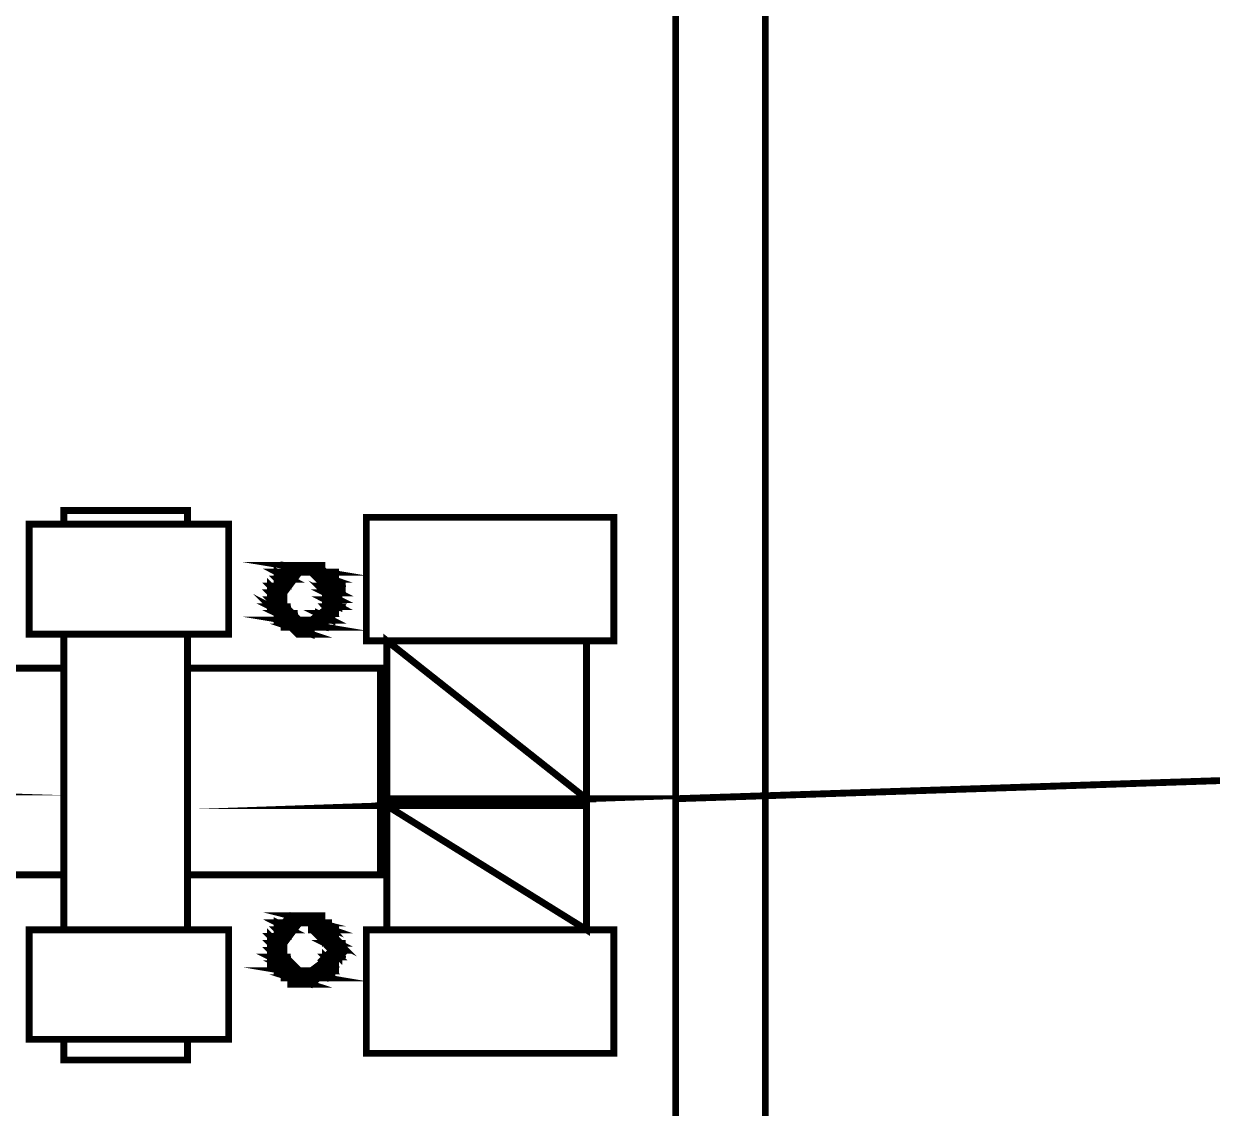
# Model space of a CAD drawing. Header units: metres. Extents: x -593 to 248, y 430 to 1024.
# Drawn here: x -447.36 to -440.03, y 810.69 to 817.38 of the extents above; entities that cross this region are included whole.
import ezdxf

# ---------------------------------------------------------------- set-up
doc = ezdxf.new("R2010")
doc.units = ezdxf.units.M
doc.header["$MEASUREMENT"] = 0
doc.layers.add('C00-00-00-BLACK', color=7, linetype='Continuous')
doc.layers.add('CFF-00-00', color=1, linetype='Continuous')

msp = doc.modelspace()

# ---------------------------------------------------------------- linework, layer by layer
at = {"layer": 'C00-00-00-BLACK', "const_width": 0.0423}
for points in [[(-443.3386, 822.2611), (-443.3386, 813.6561)], [(-442.7856, 822.2611), (-442.7856, 803.2291)], [(-446.3496, 814.2911), (-446.3496, 814.3761), (-447.1116, 814.3761), (-447.1116, 814.2911)], [(-443.3386, 813.6991), (-443.3386, 803.2291)], [(-447.1116, 813.6131), (-447.1116, 811.7901)], [(-446.3496, 811.7901), (-446.3496, 813.6131)], [(-445.1196, 811.7901), (-445.1196, 813.5721)], [(-443.8886, 811.7901), (-443.8886, 813.5721)], [(-447.1116, 813.4031), (-448.3846, 813.4031), (-448.3846, 812.1291), (-447.1116, 812.1291)], [(-446.3496, 812.1291), (-445.1606, 812.1291), (-445.1606, 813.4031), (-446.3496, 813.4031)], [(-446.3496, 811.1141), (-446.3496, 810.9871), (-447.1116, 810.9871), (-447.1116, 811.1141)], [(-447.1116, 811.1141), (-446.3496, 811.1141)]]:
    msp.add_lwpolyline(points, dxfattribs=at)
for points in [[(-445.2466, 813.5721), (-443.7196, 813.5721), (-443.7196, 814.3341), (-445.2466, 814.3341), (-445.2466, 813.5721)], [(-447.3256, 813.6131), (-446.0956, 813.6131), (-446.0956, 814.2911), (-447.3256, 814.2911), (-447.3256, 813.6131)], [(-445.5426, 814.0371), (-445.7546, 814.0371), (-445.4996, 813.9951), (-445.5426, 814.0371)], [(-445.4156, 813.8261), (-445.4156, 813.8791), (-445.5746, 814.0371), (-445.6266, 814.0371), (-445.6696, 814.0371), (-445.7966, 813.8791), (-445.7966, 813.8261), (-445.7966, 813.7841), (-445.6696, 813.6561), (-445.6266, 813.6561), (-445.5746, 813.6561), (-445.4156, 813.7841), (-445.4156, 813.8261)], [(-445.7546, 814.0371), (-445.4996, 813.9951), (-445.7546, 813.9951), (-445.7546, 814.0371)], [(-445.7126, 814.0371), (-445.5426, 814.0371), (-445.7546, 814.0371), (-445.7126, 814.0371)], [(-445.6696, 814.0371), (-445.5856, 814.0371), (-445.7126, 814.0371), (-445.6696, 814.0371)], [(-445.5426, 814.0371), (-445.4996, 814.0371), (-445.7126, 814.0371), (-445.5426, 814.0371)], [(-445.5426, 814.0371), (-445.7126, 814.0371), (-445.5856, 814.0371), (-445.5426, 814.0371)], [(-445.5426, 814.0371), (-445.7126, 814.0371), (-445.5426, 814.0371)], [(-445.6266, 814.0371), (-445.6696, 814.0371), (-445.6266, 814.0371), (-445.6266, 814.0371)], [(-445.5856, 814.0371), (-445.5426, 814.0371), (-445.6696, 814.0371), (-445.5856, 814.0371)], [(-445.5856, 814.0371), (-445.6696, 814.0371), (-445.6266, 814.0371), (-445.5856, 814.0371)], [(-445.5856, 814.0371), (-445.6696, 814.0371), (-445.5856, 814.0371)], [(-445.5856, 813.9951), (-445.4586, 813.9521), (-445.5426, 813.9521), (-445.5856, 813.9951)], [(-445.6696, 813.9951), (-445.7966, 813.9951), (-445.7126, 813.9521), (-445.6696, 813.9951)], [(-445.8386, 813.9101), (-445.7966, 813.8681), (-445.8386, 813.8681), (-445.8386, 813.9101)], [(-445.7546, 813.9521), (-445.7966, 813.9521), (-445.7546, 813.9101), (-445.7546, 813.9521)], [(-445.7966, 813.9951), (-445.7126, 813.9521), (-445.7966, 813.9521), (-445.7966, 813.9951)], [(-445.7546, 813.9951), (-445.6696, 813.9951), (-445.7966, 813.9951), (-445.7546, 813.9951)], [(-445.7966, 813.9521), (-445.7546, 813.9101), (-445.7966, 813.9101), (-445.7966, 813.9521)], [(-445.7966, 813.9521), (-445.7126, 813.9521), (-445.6696, 813.9521), (-445.7966, 813.9521)], [(-445.7126, 813.9521), (-445.6696, 813.9521), (-445.7966, 813.9521), (-445.7126, 813.9521)], [(-445.7966, 813.9521), (-445.7126, 813.9521), (-445.6696, 813.9521), (-445.7966, 813.9521)], [(-445.7126, 813.9521), (-445.6696, 813.9521), (-445.7966, 813.9521), (-445.7126, 813.9521)], [(-445.7546, 813.9521), (-445.7126, 813.9521), (-445.7966, 813.9521), (-445.7546, 813.9521)], [(-445.7546, 813.9521), (-445.7966, 813.9521), (-445.7126, 813.9521), (-445.7546, 813.9521)], [(-445.7546, 813.9951), (-445.4996, 813.9951), (-445.4586, 813.9951), (-445.7546, 813.9951)], [(-445.4996, 813.9951), (-445.4586, 813.9951), (-445.7546, 813.9951), (-445.4996, 813.9951)], [(-445.7546, 813.9951), (-445.4996, 813.9951), (-445.4586, 813.9951), (-445.7546, 813.9951)], [(-445.4996, 813.9951), (-445.4586, 813.9951), (-445.7546, 813.9951), (-445.4996, 813.9951)], [(-445.6696, 813.9951), (-445.6266, 813.9951), (-445.7546, 813.9951), (-445.6696, 813.9951)], [(-445.6696, 813.9951), (-445.7546, 813.9951), (-445.6266, 813.9951), (-445.6696, 813.9951)], [(-445.6696, 813.9951), (-445.7546, 813.9951), (-445.6696, 813.9951)], [(-445.4586, 813.8261), (-445.4586, 813.8681), (-445.5856, 813.9951), (-445.6266, 813.9951), (-445.6596, 813.9951), (-445.7546, 813.8681), (-445.7546, 813.8261), (-445.7546, 813.7941), (-445.6596, 813.6991), (-445.6266, 813.6991), (-445.5856, 813.6991), (-445.4586, 813.7941), (-445.4586, 813.8261)], [(-445.4586, 813.9951), (-445.5856, 813.9951), (-445.4586, 813.9521), (-445.4586, 813.9951)], [(-445.6266, 813.9951), (-445.4996, 813.9951), (-445.4586, 813.9951), (-445.6266, 813.9951)], [(-445.4996, 813.9951), (-445.4586, 813.9951), (-445.6266, 813.9951), (-445.4996, 813.9951)], [(-445.4996, 813.9951), (-445.6266, 813.9951), (-445.4996, 813.9951)], [(-445.6266, 813.9951), (-445.4996, 813.9951), (-445.5856, 813.9951), (-445.6266, 813.9951)], [(-445.5856, 813.9951), (-445.4996, 813.9951), (-445.4586, 813.9951), (-445.5856, 813.9951)], [(-445.4996, 813.9951), (-445.4586, 813.9951), (-445.5856, 813.9951), (-445.4996, 813.9951)], [(-445.4586, 813.9951), (-445.4156, 813.9951), (-445.5856, 813.9951), (-445.4586, 813.9951)], [(-445.4586, 813.9951), (-445.5856, 813.9951), (-445.4996, 813.9951), (-445.4586, 813.9951)], [(-445.5426, 813.9521), (-445.4586, 813.9521), (-445.4156, 813.9521), (-445.5426, 813.9521)], [(-445.4586, 813.9521), (-445.4156, 813.9521), (-445.5426, 813.9521), (-445.4586, 813.9521)], [(-445.4586, 813.9521), (-445.5426, 813.9521), (-445.4586, 813.9521)], [(-445.5426, 813.9521), (-445.4586, 813.9521), (-445.4996, 813.9521), (-445.5426, 813.9521)], [(-445.4586, 813.9521), (-445.4996, 813.9521), (-445.4586, 813.9101), (-445.4586, 813.9521)], [(-445.4996, 813.9521), (-445.4586, 813.9101), (-445.4996, 813.9101), (-445.4996, 813.9521)], [(-445.7546, 813.9101), (-445.8386, 813.9101), (-445.7966, 813.8681), (-445.7546, 813.9101)], [(-445.7966, 813.8681), (-445.8386, 813.8681), (-445.7966, 813.8261), (-445.7966, 813.8681)], [(-445.7966, 813.9101), (-445.7546, 813.9101), (-445.8386, 813.9101), (-445.7966, 813.9101)], [(-445.8386, 813.9101), (-445.7546, 813.9101), (-445.7126, 813.9101), (-445.8386, 813.9101)], [(-445.7546, 813.9101), (-445.7126, 813.9101), (-445.8386, 813.9101), (-445.7546, 813.9101)], [(-445.8386, 813.8681), (-445.7966, 813.8261), (-445.8386, 813.8261), (-445.8386, 813.8681)], [(-445.8386, 813.8681), (-445.7966, 813.8681), (-445.7546, 813.8681), (-445.8386, 813.8681)], [(-445.7966, 813.8681), (-445.7546, 813.8681), (-445.8386, 813.8681), (-445.7966, 813.8681)], [(-445.8386, 813.8681), (-445.7966, 813.8681), (-445.7546, 813.8681), (-445.8386, 813.8681)], [(-445.7966, 813.8681), (-445.7546, 813.8681), (-445.8386, 813.8681), (-445.7966, 813.8681)], [(-445.7546, 813.9101), (-445.7966, 813.9101), (-445.7546, 813.9101)], [(-445.4996, 813.8681), (-445.4156, 813.8261), (-445.4586, 813.8261), (-445.4996, 813.8681)], [(-445.4156, 813.9101), (-445.4996, 813.9101), (-445.4156, 813.8681), (-445.4156, 813.9101)], [(-445.4156, 813.8681), (-445.4996, 813.8681), (-445.4156, 813.8261), (-445.4156, 813.8681)], [(-445.4996, 813.9101), (-445.4156, 813.8681), (-445.4996, 813.8681), (-445.4996, 813.9101)], [(-445.4996, 813.9101), (-445.4586, 813.9101), (-445.4156, 813.9101), (-445.4996, 813.9101)], [(-445.4586, 813.9101), (-445.4156, 813.9101), (-445.4996, 813.9101), (-445.4586, 813.9101)], [(-445.4156, 813.9101), (-445.3736, 813.9101), (-445.4996, 813.9101), (-445.4156, 813.9101)], [(-445.4156, 813.9101), (-445.4996, 813.9101), (-445.4586, 813.9101), (-445.4156, 813.9101)], [(-445.4996, 813.8681), (-445.4156, 813.8681), (-445.3736, 813.8681), (-445.4996, 813.8681)], [(-445.4156, 813.8681), (-445.3736, 813.8681), (-445.4996, 813.8681), (-445.4156, 813.8681)], [(-445.8386, 813.7831), (-445.7546, 813.7401), (-445.7966, 813.7401), (-445.8386, 813.7831)], [(-445.7966, 813.8261), (-445.8386, 813.8261), (-445.7966, 813.7831), (-445.7966, 813.8261)], [(-445.8386, 813.8261), (-445.7966, 813.7831), (-445.8386, 813.7831), (-445.8386, 813.8261)], [(-445.8386, 813.8261), (-445.7966, 813.8261), (-445.7546, 813.8261), (-445.8386, 813.8261)], [(-445.7966, 813.8261), (-445.7546, 813.8261), (-445.8386, 813.8261), (-445.7966, 813.8261)], [(-445.4156, 813.8261), (-445.4996, 813.8261), (-445.4156, 813.7831), (-445.4156, 813.8261)], [(-445.4996, 813.8261), (-445.4156, 813.7831), (-445.4996, 813.7831), (-445.4996, 813.8261)], [(-445.4586, 813.8261), (-445.4156, 813.8261), (-445.4996, 813.8261), (-445.4586, 813.8261)], [(-445.4996, 813.7831), (-445.4586, 813.7401), (-445.4996, 813.7401), (-445.4996, 813.7831)], [(-445.4156, 813.8261), (-445.4586, 813.8261), (-445.4156, 813.8261)], [(-445.7546, 813.7831), (-445.8386, 813.7831), (-445.7546, 813.7401), (-445.7546, 813.7831)], [(-445.7126, 813.7401), (-445.7966, 813.7401), (-445.7126, 813.6991), (-445.7126, 813.7401)], [(-445.7546, 813.7831), (-445.7126, 813.7831), (-445.8386, 813.7831), (-445.7546, 813.7831)], [(-445.7546, 813.7831), (-445.8386, 813.7831), (-445.7966, 813.7831), (-445.7546, 813.7831)], [(-445.8386, 813.7831), (-445.7546, 813.7831), (-445.7126, 813.7831), (-445.8386, 813.7831)], [(-445.7546, 813.7831), (-445.7126, 813.7831), (-445.8386, 813.7831), (-445.7546, 813.7831)], [(-445.7966, 813.7401), (-445.7126, 813.6991), (-445.7966, 813.6991), (-445.7966, 813.7401)], [(-445.7966, 813.7401), (-445.7546, 813.7401), (-445.7126, 813.7401), (-445.7966, 813.7401)], [(-445.7546, 813.7401), (-445.7126, 813.7401), (-445.7966, 813.7401), (-445.7546, 813.7401)], [(-445.7126, 813.7401), (-445.6696, 813.7401), (-445.7966, 813.7401), (-445.7126, 813.7401)], [(-445.7126, 813.7401), (-445.7966, 813.7401), (-445.7546, 813.7401), (-445.7126, 813.7401)], [(-445.4586, 813.7401), (-445.5426, 813.7401), (-445.4586, 813.6991), (-445.4586, 813.7401)], [(-445.5426, 813.7401), (-445.4586, 813.6991), (-445.5426, 813.6991), (-445.5426, 813.7401)], [(-445.4996, 813.7401), (-445.4586, 813.7401), (-445.5426, 813.7401), (-445.4996, 813.7401)], [(-445.4156, 813.7831), (-445.4996, 813.7831), (-445.4586, 813.7401), (-445.4156, 813.7831)], [(-445.4996, 813.7831), (-445.4156, 813.7831), (-445.3736, 813.7831), (-445.4996, 813.7831)], [(-445.4156, 813.7831), (-445.3736, 813.7831), (-445.4996, 813.7831), (-445.4156, 813.7831)], [(-445.4996, 813.7401), (-445.4586, 813.7401), (-445.4156, 813.7401), (-445.4996, 813.7401)], [(-445.4586, 813.7401), (-445.4156, 813.7401), (-445.4996, 813.7401), (-445.4586, 813.7401)], [(-445.4996, 813.7401), (-445.4586, 813.7401), (-445.4156, 813.7401), (-445.4996, 813.7401)], [(-445.4586, 813.7401), (-445.4156, 813.7401), (-445.4996, 813.7401), (-445.4586, 813.7401)], [(-445.4586, 813.7401), (-445.4996, 813.7401), (-445.4586, 813.7401)], [(-445.4996, 813.6991), (-445.7546, 813.6991), (-445.4996, 813.6561), (-445.4996, 813.6991)], [(-445.5856, 813.6561), (-445.7126, 813.6561), (-445.5856, 813.6131), (-445.5856, 813.6561)], [(-445.7966, 813.6991), (-445.7126, 813.6991), (-445.6696, 813.6991), (-445.7966, 813.6991)], [(-445.7126, 813.6991), (-445.6696, 813.6991), (-445.7966, 813.6991), (-445.7126, 813.6991)], [(-445.6696, 813.6991), (-445.6266, 813.6991), (-445.7966, 813.6991), (-445.6696, 813.6991)], [(-445.6696, 813.6991), (-445.7966, 813.6991), (-445.7126, 813.6991), (-445.6696, 813.6991)], [(-445.6696, 813.6991), (-445.7966, 813.6991), (-445.6696, 813.6991)], [(-445.7966, 813.6991), (-445.6696, 813.6991), (-445.7546, 813.6991), (-445.7966, 813.6991)], [(-445.7126, 813.6561), (-445.5856, 813.6131), (-445.6696, 813.6131), (-445.7126, 813.6561)], [(-445.7546, 813.6991), (-445.4996, 813.6561), (-445.7546, 813.6561), (-445.7546, 813.6991)], [(-445.6266, 813.6991), (-445.5856, 813.6991), (-445.7546, 813.6991), (-445.6266, 813.6991)], [(-445.6266, 813.6991), (-445.7546, 813.6991), (-445.6696, 813.6991), (-445.6266, 813.6991)], [(-445.7546, 813.6991), (-445.4996, 813.6991), (-445.4586, 813.6991), (-445.7546, 813.6991)], [(-445.4996, 813.6991), (-445.4586, 813.6991), (-445.7546, 813.6991), (-445.4996, 813.6991)], [(-445.5426, 813.6561), (-445.4996, 813.6561), (-445.7546, 813.6561), (-445.5426, 813.6561)], [(-445.5426, 813.6561), (-445.7546, 813.6561), (-445.4996, 813.6561), (-445.5426, 813.6561)], [(-445.5426, 813.6561), (-445.7546, 813.6561), (-445.5426, 813.6561)], [(-445.7546, 813.6561), (-445.5426, 813.6561), (-445.7126, 813.6561), (-445.7546, 813.6561)], [(-445.5856, 813.6561), (-445.5426, 813.6561), (-445.7126, 813.6561), (-445.5856, 813.6561)], [(-445.5856, 813.6561), (-445.7126, 813.6561), (-445.5426, 813.6561), (-445.5856, 813.6561)], [(-445.5856, 813.6991), (-445.4996, 813.6991), (-445.6266, 813.6991), (-445.5856, 813.6991)], [(-445.5426, 813.6991), (-445.4586, 813.6991), (-445.5856, 813.6991), (-445.5426, 813.6991)], [(-445.4996, 813.6991), (-445.4586, 813.6991), (-445.5856, 813.6991), (-445.4996, 813.6991)], [(-445.4996, 813.6991), (-445.5856, 813.6991), (-445.4586, 813.6991), (-445.4996, 813.6991)], [(-445.5856, 813.6991), (-445.4996, 813.6991), (-445.4586, 813.6991), (-445.5856, 813.6991)], [(-445.4996, 813.6991), (-445.4586, 813.6991), (-445.5856, 813.6991), (-445.4996, 813.6991)], [(-445.4996, 813.6991), (-445.5856, 813.6991), (-445.4996, 813.6991)], [(-445.4586, 813.6991), (-445.5426, 813.6991), (-445.4586, 813.6991)], [(-445.6696, 813.6131), (-445.6266, 813.6131), (-445.5856, 813.6131), (-445.6696, 813.6131)], [(-445.6266, 813.6131), (-445.5856, 813.6131), (-445.6696, 813.6131), (-445.6266, 813.6131)], [(-445.6266, 813.6131), (-445.6696, 813.6131), (-445.5856, 813.6131), (-445.6266, 813.6131)], [(-445.1196, 813.5721), (-443.8886, 813.5721), (-443.8886, 812.5981), (-445.1196, 813.5721)], [(-445.1196, 813.5721), (-445.1196, 812.5981), (-443.8886, 812.5981), (-445.1196, 813.5721)], [(-449.6146, 812.6821), (-448.3846, 812.6411), (-449.6146, 812.6411), (-449.6146, 812.6821)], [(-443.8886, 812.5981), (-445.1196, 812.5551), (-443.8886, 812.5551), (-443.8886, 812.5981)], [(-443.8886, 812.5551), (-445.1196, 812.5551), (-443.8886, 811.7901), (-443.8886, 812.5551)], [(-445.1196, 812.5981), (-443.8886, 812.5981), (-445.1196, 812.5551), (-445.1196, 812.5981)], [(-445.1196, 812.5551), (-443.8886, 811.7901), (-445.1196, 811.7901), (-445.1196, 812.5551)], [(-445.6696, 811.8331), (-445.7966, 811.8331), (-445.7126, 811.7901), (-445.6696, 811.8331)], [(-445.5426, 811.8761), (-445.7126, 811.8761), (-445.5426, 811.8331), (-445.5426, 811.8761)], [(-445.4156, 811.6631), (-445.4156, 811.7171), (-445.5746, 811.8761), (-445.6266, 811.8761), (-445.6696, 811.8761), (-445.7966, 811.7171), (-445.7966, 811.6631), (-445.7966, 811.6221), (-445.6696, 811.4941), (-445.6266, 811.4941), (-445.5746, 811.4941), (-445.4156, 811.6221), (-445.4156, 811.6631)], [(-445.7966, 811.8331), (-445.7126, 811.7901), (-445.7966, 811.7901), (-445.7966, 811.8331)], [(-445.7546, 811.8331), (-445.6696, 811.8331), (-445.7966, 811.8331), (-445.7546, 811.8331)], [(-445.7966, 811.7901), (-445.7546, 811.7491), (-445.7966, 811.7491), (-445.7966, 811.7901)], [(-445.7126, 811.8761), (-445.5426, 811.8331), (-445.7546, 811.8331), (-445.7126, 811.8761)], [(-445.4996, 811.8331), (-445.4586, 811.8331), (-445.7546, 811.8331), (-445.4996, 811.8331)], [(-445.4996, 811.8331), (-445.7546, 811.8331), (-445.5426, 811.8331), (-445.4996, 811.8331)], [(-445.7546, 811.8331), (-445.4996, 811.8331), (-445.4586, 811.8331), (-445.7546, 811.8331)], [(-445.4996, 811.8331), (-445.4586, 811.8331), (-445.7546, 811.8331), (-445.4996, 811.8331)], [(-445.7546, 811.8331), (-445.4996, 811.8331), (-445.4586, 811.8331), (-445.7546, 811.8331)], [(-445.4996, 811.8331), (-445.4586, 811.8331), (-445.7546, 811.8331), (-445.4996, 811.8331)], [(-445.6696, 811.8331), (-445.6266, 811.8331), (-445.7546, 811.8331), (-445.6696, 811.8331)], [(-445.6696, 811.8331), (-445.7546, 811.8331), (-445.6266, 811.8331), (-445.6696, 811.8331)], [(-445.6696, 811.8331), (-445.7546, 811.8331), (-445.6696, 811.8331)], [(-445.4586, 811.6631), (-445.4586, 811.7061), (-445.5856, 811.8331), (-445.6266, 811.8331), (-445.6596, 811.8331), (-445.7546, 811.7061), (-445.7546, 811.6631), (-445.7546, 811.6321), (-445.6596, 811.5371), (-445.6266, 811.5371), (-445.5856, 811.5371), (-445.4586, 811.6321), (-445.4586, 811.6631)], [(-445.6696, 811.8761), (-445.5856, 811.8761), (-445.7126, 811.8761), (-445.6696, 811.8761)], [(-445.5426, 811.8761), (-445.4996, 811.8761), (-445.7126, 811.8761), (-445.5426, 811.8761)], [(-445.5426, 811.8761), (-445.7126, 811.8761), (-445.5856, 811.8761), (-445.5426, 811.8761)], [(-445.4996, 811.8331), (-445.5856, 811.8331), (-445.4586, 811.7901), (-445.4996, 811.8331)], [(-445.6266, 811.8761), (-445.6696, 811.8761), (-445.6266, 811.8761), (-445.6266, 811.8761)], [(-445.5856, 811.8761), (-445.5426, 811.8761), (-445.6696, 811.8761), (-445.5856, 811.8761)], [(-445.5856, 811.8761), (-445.6696, 811.8761), (-445.6266, 811.8761), (-445.5856, 811.8761)], [(-445.5856, 811.8761), (-445.6696, 811.8761), (-445.5856, 811.8761)], [(-445.4996, 811.8331), (-445.6266, 811.8331), (-445.4996, 811.8331)], [(-445.6266, 811.8331), (-445.4996, 811.8331), (-445.5856, 811.8331), (-445.6266, 811.8331)], [(-445.5856, 811.8331), (-445.4586, 811.7901), (-445.5856, 811.7901), (-445.5856, 811.8331)], [(-445.5856, 811.8331), (-445.4996, 811.8331), (-445.4586, 811.8331), (-445.5856, 811.8331)], [(-445.4996, 811.8331), (-445.4586, 811.8331), (-445.5856, 811.8331), (-445.4996, 811.8331)], [(-445.4996, 811.7901), (-445.4586, 811.7491), (-445.4996, 811.7491), (-445.4996, 811.7901)], [(-447.3256, 811.1141), (-446.0956, 811.1141), (-446.0956, 811.7901), (-447.3256, 811.7901), (-447.3256, 811.1141)], [(-445.7546, 811.7491), (-445.8386, 811.7491), (-445.7966, 811.7061), (-445.7546, 811.7491)], [(-445.8386, 811.7491), (-445.7966, 811.7061), (-445.8386, 811.7061), (-445.8386, 811.7491)], [(-445.7966, 811.7491), (-445.7546, 811.7491), (-445.8386, 811.7491), (-445.7966, 811.7491)], [(-445.8386, 811.7491), (-445.7546, 811.7491), (-445.7126, 811.7491), (-445.8386, 811.7491)], [(-445.7546, 811.7491), (-445.7126, 811.7491), (-445.8386, 811.7491), (-445.7546, 811.7491)], [(-445.7126, 811.7901), (-445.7966, 811.7901), (-445.7546, 811.7491), (-445.7126, 811.7901)], [(-445.7966, 811.7901), (-445.7126, 811.7901), (-445.6696, 811.7901), (-445.7966, 811.7901)], [(-445.7126, 811.7901), (-445.6696, 811.7901), (-445.7966, 811.7901), (-445.7126, 811.7901)], [(-445.7966, 811.7901), (-445.7126, 811.7901), (-445.6696, 811.7901), (-445.7966, 811.7901)], [(-445.7126, 811.7901), (-445.6696, 811.7901), (-445.7966, 811.7901), (-445.7126, 811.7901)], [(-445.7966, 811.7491), (-445.7546, 811.7491), (-445.7126, 811.7491), (-445.7966, 811.7491)], [(-445.7546, 811.7491), (-445.7126, 811.7491), (-445.7966, 811.7491), (-445.7546, 811.7491)], [(-445.7546, 811.7491), (-445.7966, 811.7491), (-445.7546, 811.7491)], [(-445.4586, 811.7901), (-445.5856, 811.7901), (-445.4586, 811.7901)], [(-445.5856, 811.7901), (-445.4586, 811.7901), (-445.5426, 811.7901), (-445.5856, 811.7901)], [(-445.4996, 811.7061), (-445.4156, 811.6631), (-445.4586, 811.6631), (-445.4996, 811.7061)], [(-445.4586, 811.7491), (-445.4996, 811.7491), (-445.4156, 811.7061), (-445.4586, 811.7491)], [(-445.5426, 811.7901), (-445.4586, 811.7901), (-445.4156, 811.7901), (-445.5426, 811.7901)], [(-445.4586, 811.7901), (-445.4156, 811.7901), (-445.5426, 811.7901), (-445.4586, 811.7901)], [(-445.4586, 811.7901), (-445.5426, 811.7901), (-445.4586, 811.7901)], [(-445.5426, 811.7901), (-445.4586, 811.7901), (-445.4996, 811.7901), (-445.5426, 811.7901)], [(-445.4586, 811.7901), (-445.4996, 811.7901), (-445.4586, 811.7491), (-445.4586, 811.7901)], [(-445.4996, 811.7491), (-445.4156, 811.7061), (-445.4996, 811.7061), (-445.4996, 811.7491)], [(-445.4996, 811.7491), (-445.4586, 811.7491), (-445.4156, 811.7491), (-445.4996, 811.7491)], [(-445.4586, 811.7491), (-445.4156, 811.7491), (-445.4996, 811.7491), (-445.4586, 811.7491)], [(-445.2466, 811.0281), (-443.7196, 811.0281), (-443.7196, 811.7901), (-445.2466, 811.7901), (-445.2466, 811.0281)], [(-445.7966, 811.7061), (-445.8386, 811.7061), (-445.7966, 811.6631), (-445.7966, 811.7061)], [(-445.8386, 811.7061), (-445.7966, 811.6631), (-445.8386, 811.6631), (-445.8386, 811.7061)], [(-445.8386, 811.7061), (-445.7966, 811.7061), (-445.7546, 811.7061), (-445.8386, 811.7061)], [(-445.7966, 811.7061), (-445.7546, 811.7061), (-445.8386, 811.7061), (-445.7966, 811.7061)], [(-445.8386, 811.6631), (-445.7966, 811.6221), (-445.8386, 811.6221), (-445.8386, 811.6631)], [(-445.4156, 811.7061), (-445.4996, 811.7061), (-445.4156, 811.6631), (-445.4156, 811.7061)], [(-445.4586, 811.6631), (-445.4156, 811.6221), (-445.4996, 811.6221), (-445.4586, 811.6631)], [(-445.4996, 811.7061), (-445.4156, 811.7061), (-445.3736, 811.7061), (-445.4996, 811.7061)], [(-445.4156, 811.7061), (-445.3736, 811.7061), (-445.4996, 811.7061), (-445.4156, 811.7061)], [(-445.4996, 811.7061), (-445.4156, 811.7061), (-445.3736, 811.7061), (-445.4996, 811.7061)], [(-445.4156, 811.7061), (-445.3736, 811.7061), (-445.4996, 811.7061), (-445.4156, 811.7061)], [(-445.7546, 811.6221), (-445.8386, 811.6221), (-445.7546, 811.5801), (-445.7546, 811.6221)], [(-445.7966, 811.6631), (-445.8386, 811.6631), (-445.7966, 811.6221), (-445.7966, 811.6631)], [(-445.7546, 811.5801), (-445.7966, 811.5801), (-445.7126, 811.5371), (-445.7546, 811.5801)], [(-445.8386, 811.6631), (-445.7966, 811.6631), (-445.7546, 811.6631), (-445.8386, 811.6631)], [(-445.7966, 811.6631), (-445.7546, 811.6631), (-445.8386, 811.6631), (-445.7966, 811.6631)], [(-445.8386, 811.6631), (-445.7966, 811.6631), (-445.7546, 811.6631), (-445.8386, 811.6631)], [(-445.7966, 811.6631), (-445.7546, 811.6631), (-445.8386, 811.6631), (-445.7966, 811.6631)], [(-445.8386, 811.6221), (-445.7546, 811.5801), (-445.8386, 811.5801), (-445.8386, 811.6221)], [(-445.7546, 811.6221), (-445.7126, 811.6221), (-445.8386, 811.6221), (-445.7546, 811.6221)], [(-445.7546, 811.6221), (-445.8386, 811.6221), (-445.7966, 811.6221), (-445.7546, 811.6221)], [(-445.7966, 811.5801), (-445.7126, 811.5371), (-445.7966, 811.5371), (-445.7966, 811.5801)], [(-445.4156, 811.6221), (-445.4996, 811.6221), (-445.4586, 811.5801), (-445.4156, 811.6221)], [(-445.4996, 811.6221), (-445.4586, 811.5801), (-445.4996, 811.5801), (-445.4996, 811.6221)], [(-445.4996, 811.6221), (-445.4156, 811.6221), (-445.3736, 811.6221), (-445.4996, 811.6221)], [(-445.4156, 811.6221), (-445.3736, 811.6221), (-445.4996, 811.6221), (-445.4156, 811.6221)], [(-445.4996, 811.6221), (-445.4156, 811.6221), (-445.3736, 811.6221), (-445.4996, 811.6221)], [(-445.4156, 811.6221), (-445.3736, 811.6221), (-445.4996, 811.6221), (-445.4156, 811.6221)], [(-445.4156, 811.6631), (-445.4586, 811.6631), (-445.4156, 811.6221), (-445.4156, 811.6631)], [(-445.4996, 811.5371), (-445.7546, 811.5371), (-445.4996, 811.4941), (-445.4996, 811.5371)], [(-445.7546, 811.5801), (-445.8386, 811.5801), (-445.7546, 811.5801)], [(-445.8386, 811.5801), (-445.7546, 811.5801), (-445.7966, 811.5801), (-445.8386, 811.5801)], [(-445.7966, 811.5801), (-445.7546, 811.5801), (-445.7126, 811.5801), (-445.7966, 811.5801)], [(-445.7546, 811.5801), (-445.7126, 811.5801), (-445.7966, 811.5801), (-445.7546, 811.5801)], [(-445.7966, 811.5371), (-445.7126, 811.5371), (-445.6696, 811.5371), (-445.7966, 811.5371)], [(-445.7126, 811.5371), (-445.6696, 811.5371), (-445.7966, 811.5371), (-445.7126, 811.5371)], [(-445.7966, 811.5371), (-445.7126, 811.5371), (-445.6696, 811.5371), (-445.7966, 811.5371)], [(-445.7126, 811.5371), (-445.6696, 811.5371), (-445.7966, 811.5371), (-445.7126, 811.5371)], [(-445.6696, 811.5371), (-445.6266, 811.5371), (-445.7966, 811.5371), (-445.6696, 811.5371)], [(-445.6696, 811.5371), (-445.7966, 811.5371), (-445.7126, 811.5371), (-445.6696, 811.5371)], [(-445.6696, 811.5371), (-445.7966, 811.5371), (-445.6696, 811.5371)], [(-445.7966, 811.5371), (-445.6696, 811.5371), (-445.7546, 811.5371), (-445.7966, 811.5371)], [(-445.7546, 811.5371), (-445.4996, 811.4941), (-445.7546, 811.4941), (-445.7546, 811.5371)], [(-445.6266, 811.5371), (-445.5856, 811.5371), (-445.7546, 811.5371), (-445.6266, 811.5371)], [(-445.6266, 811.5371), (-445.7546, 811.5371), (-445.6696, 811.5371), (-445.6266, 811.5371)], [(-445.5856, 811.5371), (-445.4996, 811.5371), (-445.6266, 811.5371), (-445.5856, 811.5371)], [(-445.6266, 811.5371), (-445.4996, 811.5371), (-445.4586, 811.5371), (-445.6266, 811.5371)], [(-445.4996, 811.5371), (-445.4586, 811.5371), (-445.6266, 811.5371), (-445.4996, 811.5371)], [(-445.5426, 811.5371), (-445.4586, 811.5371), (-445.5856, 811.5371), (-445.5426, 811.5371)], [(-445.4996, 811.5371), (-445.4586, 811.5371), (-445.5856, 811.5371), (-445.4996, 811.5371)], [(-445.4996, 811.5371), (-445.5856, 811.5371), (-445.4586, 811.5371), (-445.4996, 811.5371)], [(-445.5856, 811.5371), (-445.4996, 811.5371), (-445.4586, 811.5371), (-445.5856, 811.5371)], [(-445.4996, 811.5371), (-445.4586, 811.5371), (-445.5856, 811.5371), (-445.4996, 811.5371)], [(-445.4996, 811.5371), (-445.5856, 811.5371), (-445.4996, 811.5371)], [(-445.4996, 811.5801), (-445.4586, 811.5371), (-445.5426, 811.5371), (-445.4996, 811.5801)], [(-445.5426, 811.5371), (-445.4586, 811.5371), (-445.4156, 811.5371), (-445.5426, 811.5371)], [(-445.4586, 811.5371), (-445.4156, 811.5371), (-445.5426, 811.5371), (-445.4586, 811.5371)], [(-445.4586, 811.5371), (-445.5426, 811.5371), (-445.4586, 811.5371)], [(-445.4586, 811.5801), (-445.4996, 811.5801), (-445.4586, 811.5371), (-445.4586, 811.5801)], [(-445.4996, 811.5801), (-445.4586, 811.5801), (-445.4156, 811.5801), (-445.4996, 811.5801)], [(-445.4586, 811.5801), (-445.4156, 811.5801), (-445.4996, 811.5801), (-445.4586, 811.5801)], [(-445.4996, 811.5801), (-445.4586, 811.5801), (-445.4156, 811.5801), (-445.4996, 811.5801)], [(-445.4586, 811.5801), (-445.4156, 811.5801), (-445.4996, 811.5801), (-445.4586, 811.5801)], [(-445.5426, 811.4941), (-445.7126, 811.4941), (-445.5856, 811.4531), (-445.5426, 811.4941)], [(-445.7546, 811.4941), (-445.4996, 811.4941), (-445.4586, 811.4941), (-445.7546, 811.4941)], [(-445.4996, 811.4941), (-445.4586, 811.4941), (-445.7546, 811.4941), (-445.4996, 811.4941)], [(-445.5426, 811.4941), (-445.4996, 811.4941), (-445.7546, 811.4941), (-445.5426, 811.4941)], [(-445.5426, 811.4941), (-445.7546, 811.4941), (-445.4996, 811.4941), (-445.5426, 811.4941)], [(-445.5426, 811.4941), (-445.7546, 811.4941), (-445.5426, 811.4941)], [(-445.7546, 811.4941), (-445.5426, 811.4941), (-445.7126, 811.4941), (-445.7546, 811.4941)], [(-445.7126, 811.4941), (-445.5856, 811.4531), (-445.7126, 811.4531), (-445.7126, 811.4941)], [(-445.5856, 811.4531), (-445.7126, 811.4531), (-445.5856, 811.4531)], [(-445.7126, 811.4531), (-445.5856, 811.4531), (-445.6696, 811.4531), (-445.7126, 811.4531)], [(-445.6696, 811.4531), (-445.6266, 811.4531), (-445.5856, 811.4531), (-445.6696, 811.4531)], [(-445.6266, 811.4531), (-445.5856, 811.4531), (-445.6696, 811.4531), (-445.6266, 811.4531)], [(-445.6266, 811.4531), (-445.6696, 811.4531), (-445.5856, 811.4531), (-445.6266, 811.4531)]]:
    msp.add_lwpolyline(points, close=True, dxfattribs=at)
at = {"layer": 'C00-00-00-BLACK'}
for points in [[(-445.7126, 814.0371), (-445.5426, 814.0371), (-445.7546, 814.0371), (-445.7126, 814.0371)], [(-445.5426, 814.0371), (-445.7546, 814.0371), (-445.4996, 813.9951), (-445.5426, 814.0371)], [(-445.7546, 814.0371), (-445.4996, 813.9951), (-445.7546, 813.9951), (-445.7546, 814.0371)], [(-445.6696, 814.0371), (-445.5856, 814.0371), (-445.7126, 814.0371), (-445.6696, 814.0371)], [(-445.5426, 814.0371), (-445.4996, 814.0371), (-445.7126, 814.0371), (-445.5426, 814.0371)], [(-445.5426, 814.0371), (-445.7126, 814.0371), (-445.5856, 814.0371), (-445.5426, 814.0371)], [(-445.5426, 814.0371), (-445.7126, 814.0371), (-445.5426, 814.0371)], [(-445.6266, 814.0371), (-445.6696, 814.0371), (-445.6266, 814.0371), (-445.6266, 814.0371)], [(-445.5856, 814.0371), (-445.5426, 814.0371), (-445.6696, 814.0371), (-445.5856, 814.0371)], [(-445.5856, 814.0371), (-445.6696, 814.0371), (-445.6266, 814.0371), (-445.5856, 814.0371)], [(-445.5856, 814.0371), (-445.6696, 814.0371), (-445.5856, 814.0371)], [(-445.7546, 813.9951), (-445.6696, 813.9951), (-445.7966, 813.9951), (-445.7546, 813.9951)], [(-445.6696, 813.9951), (-445.7966, 813.9951), (-445.7126, 813.9521), (-445.6696, 813.9951)], [(-445.7966, 813.9951), (-445.7126, 813.9521), (-445.7966, 813.9521), (-445.7966, 813.9951)], [(-445.7546, 813.9951), (-445.4996, 813.9951), (-445.4586, 813.9951), (-445.7546, 813.9951)], [(-445.4996, 813.9951), (-445.4586, 813.9951), (-445.7546, 813.9951), (-445.4996, 813.9951)], [(-445.7546, 813.9951), (-445.4996, 813.9951), (-445.4586, 813.9951), (-445.7546, 813.9951)], [(-445.4996, 813.9951), (-445.4586, 813.9951), (-445.7546, 813.9951), (-445.4996, 813.9951)], [(-445.6696, 813.9951), (-445.6266, 813.9951), (-445.7546, 813.9951), (-445.6696, 813.9951)], [(-445.6696, 813.9951), (-445.7546, 813.9951), (-445.6266, 813.9951), (-445.6696, 813.9951)], [(-445.6696, 813.9951), (-445.7546, 813.9951), (-445.6696, 813.9951)], [(-445.6266, 813.9951), (-445.4996, 813.9951), (-445.4586, 813.9951), (-445.6266, 813.9951)], [(-445.4996, 813.9951), (-445.4586, 813.9951), (-445.6266, 813.9951), (-445.4996, 813.9951)], [(-445.4996, 813.9951), (-445.6266, 813.9951), (-445.4996, 813.9951)], [(-445.6266, 813.9951), (-445.4996, 813.9951), (-445.5856, 813.9951), (-445.6266, 813.9951)], [(-445.5856, 813.9951), (-445.4996, 813.9951), (-445.4586, 813.9951), (-445.5856, 813.9951)], [(-445.4996, 813.9951), (-445.4586, 813.9951), (-445.5856, 813.9951), (-445.4996, 813.9951)], [(-445.4586, 813.9951), (-445.4156, 813.9951), (-445.5856, 813.9951), (-445.4586, 813.9951)], [(-445.4586, 813.9951), (-445.5856, 813.9951), (-445.4996, 813.9951), (-445.4586, 813.9951)], [(-445.4586, 813.9951), (-445.5856, 813.9951), (-445.4586, 813.9521), (-445.4586, 813.9951)], [(-445.5856, 813.9951), (-445.4586, 813.9521), (-445.5426, 813.9521), (-445.5856, 813.9951)], [(-445.7966, 813.9101), (-445.7546, 813.9101), (-445.8386, 813.9101), (-445.7966, 813.9101)], [(-445.8386, 813.9101), (-445.7546, 813.9101), (-445.7126, 813.9101), (-445.8386, 813.9101)], [(-445.7546, 813.9101), (-445.7126, 813.9101), (-445.8386, 813.9101), (-445.7546, 813.9101)], [(-445.7546, 813.9101), (-445.8386, 813.9101), (-445.7966, 813.8681), (-445.7546, 813.9101)], [(-445.8386, 813.9101), (-445.7966, 813.8681), (-445.8386, 813.8681), (-445.8386, 813.9101)], [(-445.7966, 813.9521), (-445.7126, 813.9521), (-445.6696, 813.9521), (-445.7966, 813.9521)], [(-445.7126, 813.9521), (-445.6696, 813.9521), (-445.7966, 813.9521), (-445.7126, 813.9521)], [(-445.7966, 813.9521), (-445.7126, 813.9521), (-445.6696, 813.9521), (-445.7966, 813.9521)], [(-445.7126, 813.9521), (-445.6696, 813.9521), (-445.7966, 813.9521), (-445.7126, 813.9521)], [(-445.7546, 813.9521), (-445.7126, 813.9521), (-445.7966, 813.9521), (-445.7546, 813.9521)], [(-445.7546, 813.9521), (-445.7966, 813.9521), (-445.7126, 813.9521), (-445.7546, 813.9521)], [(-445.7546, 813.9521), (-445.7966, 813.9521), (-445.7546, 813.9101), (-445.7546, 813.9521)], [(-445.7966, 813.9521), (-445.7546, 813.9101), (-445.7966, 813.9101), (-445.7966, 813.9521)], [(-445.7546, 813.9101), (-445.7966, 813.9101), (-445.7546, 813.9101)], [(-445.5426, 813.9521), (-445.4586, 813.9521), (-445.4156, 813.9521), (-445.5426, 813.9521)], [(-445.4586, 813.9521), (-445.4156, 813.9521), (-445.5426, 813.9521), (-445.4586, 813.9521)], [(-445.4586, 813.9521), (-445.5426, 813.9521), (-445.4586, 813.9521)], [(-445.5426, 813.9521), (-445.4586, 813.9521), (-445.4996, 813.9521), (-445.5426, 813.9521)], [(-445.4586, 813.9521), (-445.4996, 813.9521), (-445.4586, 813.9101), (-445.4586, 813.9521)], [(-445.4996, 813.9521), (-445.4586, 813.9101), (-445.4996, 813.9101), (-445.4996, 813.9521)], [(-445.4996, 813.9101), (-445.4586, 813.9101), (-445.4156, 813.9101), (-445.4996, 813.9101)], [(-445.4586, 813.9101), (-445.4156, 813.9101), (-445.4996, 813.9101), (-445.4586, 813.9101)], [(-445.4156, 813.9101), (-445.3736, 813.9101), (-445.4996, 813.9101), (-445.4156, 813.9101)], [(-445.4156, 813.9101), (-445.4996, 813.9101), (-445.4586, 813.9101), (-445.4156, 813.9101)], [(-445.4156, 813.9101), (-445.4996, 813.9101), (-445.4156, 813.8681), (-445.4156, 813.9101)], [(-445.4996, 813.9101), (-445.4156, 813.8681), (-445.4996, 813.8681), (-445.4996, 813.9101)], [(-445.8386, 813.8681), (-445.7966, 813.8681), (-445.7546, 813.8681), (-445.8386, 813.8681)], [(-445.7966, 813.8681), (-445.7546, 813.8681), (-445.8386, 813.8681), (-445.7966, 813.8681)], [(-445.8386, 813.8681), (-445.7966, 813.8681), (-445.7546, 813.8681), (-445.8386, 813.8681)], [(-445.7966, 813.8681), (-445.7546, 813.8681), (-445.8386, 813.8681), (-445.7966, 813.8681)], [(-445.7966, 813.8681), (-445.8386, 813.8681), (-445.7966, 813.8261), (-445.7966, 813.8681)], [(-445.8386, 813.8681), (-445.7966, 813.8261), (-445.8386, 813.8261), (-445.8386, 813.8681)], [(-445.8386, 813.8261), (-445.7966, 813.8261), (-445.7546, 813.8261), (-445.8386, 813.8261)], [(-445.7966, 813.8261), (-445.7546, 813.8261), (-445.8386, 813.8261), (-445.7966, 813.8261)], [(-445.7966, 813.8261), (-445.8386, 813.8261), (-445.7966, 813.7831), (-445.7966, 813.8261)], [(-445.8386, 813.8261), (-445.7966, 813.7831), (-445.8386, 813.7831), (-445.8386, 813.8261)], [(-445.4996, 813.8681), (-445.4156, 813.8681), (-445.3736, 813.8681), (-445.4996, 813.8681)], [(-445.4156, 813.8681), (-445.3736, 813.8681), (-445.4996, 813.8681), (-445.4156, 813.8681)], [(-445.4156, 813.8681), (-445.4996, 813.8681), (-445.4156, 813.8261), (-445.4156, 813.8681)], [(-445.4996, 813.8681), (-445.4156, 813.8261), (-445.4586, 813.8261), (-445.4996, 813.8681)], [(-445.4586, 813.8261), (-445.4156, 813.8261), (-445.4996, 813.8261), (-445.4586, 813.8261)], [(-445.4156, 813.8261), (-445.4996, 813.8261), (-445.4156, 813.7831), (-445.4156, 813.8261)], [(-445.4996, 813.8261), (-445.4156, 813.7831), (-445.4996, 813.7831), (-445.4996, 813.8261)], [(-445.4156, 813.8261), (-445.4586, 813.8261), (-445.4156, 813.8261)], [(-445.7546, 813.7831), (-445.7126, 813.7831), (-445.8386, 813.7831), (-445.7546, 813.7831)], [(-445.7546, 813.7831), (-445.8386, 813.7831), (-445.7966, 813.7831), (-445.7546, 813.7831)], [(-445.8386, 813.7831), (-445.7546, 813.7831), (-445.7126, 813.7831), (-445.8386, 813.7831)], [(-445.7546, 813.7831), (-445.7126, 813.7831), (-445.8386, 813.7831), (-445.7546, 813.7831)], [(-445.7546, 813.7831), (-445.8386, 813.7831), (-445.7546, 813.7401), (-445.7546, 813.7831)], [(-445.8386, 813.7831), (-445.7546, 813.7401), (-445.7966, 813.7401), (-445.8386, 813.7831)], [(-445.7966, 813.7401), (-445.7546, 813.7401), (-445.7126, 813.7401), (-445.7966, 813.7401)], [(-445.7546, 813.7401), (-445.7126, 813.7401), (-445.7966, 813.7401), (-445.7546, 813.7401)], [(-445.7126, 813.7401), (-445.6696, 813.7401), (-445.7966, 813.7401), (-445.7126, 813.7401)], [(-445.7126, 813.7401), (-445.7966, 813.7401), (-445.7546, 813.7401), (-445.7126, 813.7401)], [(-445.7126, 813.7401), (-445.7966, 813.7401), (-445.7126, 813.6991), (-445.7126, 813.7401)], [(-445.7966, 813.7401), (-445.7126, 813.6991), (-445.7966, 813.6991), (-445.7966, 813.7401)], [(-445.4996, 813.7401), (-445.4586, 813.7401), (-445.5426, 813.7401), (-445.4996, 813.7401)], [(-445.4586, 813.7401), (-445.5426, 813.7401), (-445.4586, 813.6991), (-445.4586, 813.7401)], [(-445.5426, 813.7401), (-445.4586, 813.6991), (-445.5426, 813.6991), (-445.5426, 813.7401)], [(-445.4996, 813.7831), (-445.4156, 813.7831), (-445.3736, 813.7831), (-445.4996, 813.7831)], [(-445.4156, 813.7831), (-445.3736, 813.7831), (-445.4996, 813.7831), (-445.4156, 813.7831)], [(-445.4156, 813.7831), (-445.4996, 813.7831), (-445.4586, 813.7401), (-445.4156, 813.7831)], [(-445.4996, 813.7831), (-445.4586, 813.7401), (-445.4996, 813.7401), (-445.4996, 813.7831)], [(-445.4996, 813.7401), (-445.4586, 813.7401), (-445.4156, 813.7401), (-445.4996, 813.7401)], [(-445.4586, 813.7401), (-445.4156, 813.7401), (-445.4996, 813.7401), (-445.4586, 813.7401)], [(-445.4996, 813.7401), (-445.4586, 813.7401), (-445.4156, 813.7401), (-445.4996, 813.7401)], [(-445.4586, 813.7401), (-445.4156, 813.7401), (-445.4996, 813.7401), (-445.4586, 813.7401)], [(-445.4586, 813.7401), (-445.4996, 813.7401), (-445.4586, 813.7401)], [(-445.7966, 813.6991), (-445.7126, 813.6991), (-445.6696, 813.6991), (-445.7966, 813.6991)], [(-445.7126, 813.6991), (-445.6696, 813.6991), (-445.7966, 813.6991), (-445.7126, 813.6991)], [(-445.6696, 813.6991), (-445.6266, 813.6991), (-445.7966, 813.6991), (-445.6696, 813.6991)], [(-445.6696, 813.6991), (-445.7966, 813.6991), (-445.7126, 813.6991), (-445.6696, 813.6991)], [(-445.6696, 813.6991), (-445.7966, 813.6991), (-445.6696, 813.6991)], [(-445.7966, 813.6991), (-445.6696, 813.6991), (-445.7546, 813.6991), (-445.7966, 813.6991)], [(-445.6266, 813.6991), (-445.5856, 813.6991), (-445.7546, 813.6991), (-445.6266, 813.6991)], [(-445.6266, 813.6991), (-445.7546, 813.6991), (-445.6696, 813.6991), (-445.6266, 813.6991)], [(-445.7546, 813.6991), (-445.4996, 813.6991), (-445.4586, 813.6991), (-445.7546, 813.6991)], [(-445.4996, 813.6991), (-445.4586, 813.6991), (-445.7546, 813.6991), (-445.4996, 813.6991)], [(-445.4996, 813.6991), (-445.7546, 813.6991), (-445.4996, 813.6561), (-445.4996, 813.6991)], [(-445.7546, 813.6991), (-445.4996, 813.6561), (-445.7546, 813.6561), (-445.7546, 813.6991)], [(-445.5856, 813.6991), (-445.4996, 813.6991), (-445.6266, 813.6991), (-445.5856, 813.6991)], [(-445.5426, 813.6991), (-445.4586, 813.6991), (-445.5856, 813.6991), (-445.5426, 813.6991)], [(-445.4996, 813.6991), (-445.4586, 813.6991), (-445.5856, 813.6991), (-445.4996, 813.6991)], [(-445.4996, 813.6991), (-445.5856, 813.6991), (-445.4586, 813.6991), (-445.4996, 813.6991)], [(-445.5856, 813.6991), (-445.4996, 813.6991), (-445.4586, 813.6991), (-445.5856, 813.6991)], [(-445.4996, 813.6991), (-445.4586, 813.6991), (-445.5856, 813.6991), (-445.4996, 813.6991)], [(-445.4996, 813.6991), (-445.5856, 813.6991), (-445.4996, 813.6991)], [(-445.4586, 813.6991), (-445.5426, 813.6991), (-445.4586, 813.6991)], [(-445.5426, 813.6561), (-445.4996, 813.6561), (-445.7546, 813.6561), (-445.5426, 813.6561)], [(-445.5426, 813.6561), (-445.7546, 813.6561), (-445.4996, 813.6561), (-445.5426, 813.6561)], [(-445.5426, 813.6561), (-445.7546, 813.6561), (-445.5426, 813.6561)], [(-445.7546, 813.6561), (-445.5426, 813.6561), (-445.7126, 813.6561), (-445.7546, 813.6561)], [(-445.5856, 813.6561), (-445.5426, 813.6561), (-445.7126, 813.6561), (-445.5856, 813.6561)], [(-445.5856, 813.6561), (-445.7126, 813.6561), (-445.5426, 813.6561), (-445.5856, 813.6561)], [(-445.5856, 813.6561), (-445.7126, 813.6561), (-445.5856, 813.6131), (-445.5856, 813.6561)], [(-445.7126, 813.6561), (-445.5856, 813.6131), (-445.6696, 813.6131), (-445.7126, 813.6561)], [(-445.6696, 813.6131), (-445.6266, 813.6131), (-445.5856, 813.6131), (-445.6696, 813.6131)], [(-445.6266, 813.6131), (-445.5856, 813.6131), (-445.6696, 813.6131), (-445.6266, 813.6131)], [(-445.6266, 813.6131), (-445.6696, 813.6131), (-445.5856, 813.6131), (-445.6266, 813.6131)], [(-445.1196, 813.5721), (-445.1196, 812.5981), (-443.8886, 812.5981), (-445.1196, 813.5721)], [(-445.1196, 813.5721), (-443.8886, 813.5721), (-443.8886, 812.5981), (-445.1196, 813.5721)], [(-445.1196, 812.5981), (-443.8886, 812.5981), (-445.1196, 812.5551), (-445.1196, 812.5981)], [(-443.8886, 812.5981), (-445.1196, 812.5551), (-443.8886, 812.5551), (-443.8886, 812.5981)], [(-443.8886, 812.5551), (-445.1196, 812.5551), (-443.8886, 811.7901), (-443.8886, 812.5551)], [(-445.1196, 812.5551), (-443.8886, 811.7901), (-445.1196, 811.7901), (-445.1196, 812.5551)], [(-445.7546, 811.8331), (-445.6696, 811.8331), (-445.7966, 811.8331), (-445.7546, 811.8331)], [(-445.6696, 811.8331), (-445.7966, 811.8331), (-445.7126, 811.7901), (-445.6696, 811.8331)], [(-445.7966, 811.8331), (-445.7126, 811.7901), (-445.7966, 811.7901), (-445.7966, 811.8331)], [(-445.7126, 811.8761), (-445.5426, 811.8331), (-445.7546, 811.8331), (-445.7126, 811.8761)], [(-445.4996, 811.8331), (-445.4586, 811.8331), (-445.7546, 811.8331), (-445.4996, 811.8331)], [(-445.4996, 811.8331), (-445.7546, 811.8331), (-445.5426, 811.8331), (-445.4996, 811.8331)], [(-445.7546, 811.8331), (-445.4996, 811.8331), (-445.4586, 811.8331), (-445.7546, 811.8331)], [(-445.4996, 811.8331), (-445.4586, 811.8331), (-445.7546, 811.8331), (-445.4996, 811.8331)], [(-445.7546, 811.8331), (-445.4996, 811.8331), (-445.4586, 811.8331), (-445.7546, 811.8331)], [(-445.4996, 811.8331), (-445.4586, 811.8331), (-445.7546, 811.8331), (-445.4996, 811.8331)], [(-445.6696, 811.8331), (-445.6266, 811.8331), (-445.7546, 811.8331), (-445.6696, 811.8331)], [(-445.6696, 811.8331), (-445.7546, 811.8331), (-445.6266, 811.8331), (-445.6696, 811.8331)], [(-445.6696, 811.8331), (-445.7546, 811.8331), (-445.6696, 811.8331)], [(-445.6696, 811.8761), (-445.5856, 811.8761), (-445.7126, 811.8761), (-445.6696, 811.8761)], [(-445.5426, 811.8761), (-445.4996, 811.8761), (-445.7126, 811.8761), (-445.5426, 811.8761)], [(-445.5426, 811.8761), (-445.7126, 811.8761), (-445.5856, 811.8761), (-445.5426, 811.8761)], [(-445.5426, 811.8761), (-445.7126, 811.8761), (-445.5426, 811.8331), (-445.5426, 811.8761)], [(-445.6266, 811.8761), (-445.6696, 811.8761), (-445.6266, 811.8761), (-445.6266, 811.8761)], [(-445.5856, 811.8761), (-445.5426, 811.8761), (-445.6696, 811.8761), (-445.5856, 811.8761)], [(-445.5856, 811.8761), (-445.6696, 811.8761), (-445.6266, 811.8761), (-445.5856, 811.8761)], [(-445.5856, 811.8761), (-445.6696, 811.8761), (-445.5856, 811.8761)], [(-445.4996, 811.8331), (-445.6266, 811.8331), (-445.4996, 811.8331)], [(-445.6266, 811.8331), (-445.4996, 811.8331), (-445.5856, 811.8331), (-445.6266, 811.8331)], [(-445.5856, 811.8331), (-445.4996, 811.8331), (-445.4586, 811.8331), (-445.5856, 811.8331)], [(-445.4996, 811.8331), (-445.4586, 811.8331), (-445.5856, 811.8331), (-445.4996, 811.8331)], [(-445.4996, 811.8331), (-445.5856, 811.8331), (-445.4586, 811.7901), (-445.4996, 811.8331)], [(-445.5856, 811.8331), (-445.4586, 811.7901), (-445.5856, 811.7901), (-445.5856, 811.8331)], [(-445.7966, 811.7901), (-445.7126, 811.7901), (-445.6696, 811.7901), (-445.7966, 811.7901)], [(-445.7126, 811.7901), (-445.6696, 811.7901), (-445.7966, 811.7901), (-445.7126, 811.7901)], [(-445.7966, 811.7901), (-445.7126, 811.7901), (-445.6696, 811.7901), (-445.7966, 811.7901)], [(-445.7126, 811.7901), (-445.6696, 811.7901), (-445.7966, 811.7901), (-445.7126, 811.7901)], [(-445.7126, 811.7901), (-445.7966, 811.7901), (-445.7546, 811.7491), (-445.7126, 811.7901)], [(-445.7966, 811.7901), (-445.7546, 811.7491), (-445.7966, 811.7491), (-445.7966, 811.7901)], [(-445.4586, 811.7901), (-445.5856, 811.7901), (-445.4586, 811.7901)], [(-445.5856, 811.7901), (-445.4586, 811.7901), (-445.5426, 811.7901), (-445.5856, 811.7901)], [(-445.5426, 811.7901), (-445.4586, 811.7901), (-445.4156, 811.7901), (-445.5426, 811.7901)], [(-445.4586, 811.7901), (-445.4156, 811.7901), (-445.5426, 811.7901), (-445.4586, 811.7901)], [(-445.4586, 811.7901), (-445.5426, 811.7901), (-445.4586, 811.7901)], [(-445.5426, 811.7901), (-445.4586, 811.7901), (-445.4996, 811.7901), (-445.5426, 811.7901)], [(-445.4586, 811.7901), (-445.4996, 811.7901), (-445.4586, 811.7491), (-445.4586, 811.7901)], [(-445.4996, 811.7901), (-445.4586, 811.7491), (-445.4996, 811.7491), (-445.4996, 811.7901)], [(-445.7966, 811.7491), (-445.7546, 811.7491), (-445.8386, 811.7491), (-445.7966, 811.7491)], [(-445.8386, 811.7491), (-445.7546, 811.7491), (-445.7126, 811.7491), (-445.8386, 811.7491)], [(-445.7546, 811.7491), (-445.7126, 811.7491), (-445.8386, 811.7491), (-445.7546, 811.7491)], [(-445.7546, 811.7491), (-445.8386, 811.7491), (-445.7966, 811.7061), (-445.7546, 811.7491)], [(-445.8386, 811.7491), (-445.7966, 811.7061), (-445.8386, 811.7061), (-445.8386, 811.7491)], [(-445.8386, 811.7061), (-445.7966, 811.7061), (-445.7546, 811.7061), (-445.8386, 811.7061)], [(-445.7966, 811.7061), (-445.7546, 811.7061), (-445.8386, 811.7061), (-445.7966, 811.7061)], [(-445.7966, 811.7061), (-445.8386, 811.7061), (-445.7966, 811.6631), (-445.7966, 811.7061)], [(-445.8386, 811.7061), (-445.7966, 811.6631), (-445.8386, 811.6631), (-445.8386, 811.7061)], [(-445.7966, 811.7491), (-445.7546, 811.7491), (-445.7126, 811.7491), (-445.7966, 811.7491)], [(-445.7546, 811.7491), (-445.7126, 811.7491), (-445.7966, 811.7491), (-445.7546, 811.7491)], [(-445.7546, 811.7491), (-445.7966, 811.7491), (-445.7546, 811.7491)], [(-445.4996, 811.7491), (-445.4586, 811.7491), (-445.4156, 811.7491), (-445.4996, 811.7491)], [(-445.4586, 811.7491), (-445.4156, 811.7491), (-445.4996, 811.7491), (-445.4586, 811.7491)], [(-445.4586, 811.7491), (-445.4996, 811.7491), (-445.4156, 811.7061), (-445.4586, 811.7491)], [(-445.4996, 811.7491), (-445.4156, 811.7061), (-445.4996, 811.7061), (-445.4996, 811.7491)], [(-445.4996, 811.7061), (-445.4156, 811.7061), (-445.3736, 811.7061), (-445.4996, 811.7061)], [(-445.4156, 811.7061), (-445.3736, 811.7061), (-445.4996, 811.7061), (-445.4156, 811.7061)], [(-445.4996, 811.7061), (-445.4156, 811.7061), (-445.3736, 811.7061), (-445.4996, 811.7061)], [(-445.4156, 811.7061), (-445.3736, 811.7061), (-445.4996, 811.7061), (-445.4156, 811.7061)], [(-445.4156, 811.7061), (-445.4996, 811.7061), (-445.4156, 811.6631), (-445.4156, 811.7061)], [(-445.4996, 811.7061), (-445.4156, 811.6631), (-445.4586, 811.6631), (-445.4996, 811.7061)], [(-445.8386, 811.6631), (-445.7966, 811.6631), (-445.7546, 811.6631), (-445.8386, 811.6631)], [(-445.7966, 811.6631), (-445.7546, 811.6631), (-445.8386, 811.6631), (-445.7966, 811.6631)], [(-445.8386, 811.6631), (-445.7966, 811.6631), (-445.7546, 811.6631), (-445.8386, 811.6631)], [(-445.7966, 811.6631), (-445.7546, 811.6631), (-445.8386, 811.6631), (-445.7966, 811.6631)], [(-445.7966, 811.6631), (-445.8386, 811.6631), (-445.7966, 811.6221), (-445.7966, 811.6631)], [(-445.8386, 811.6631), (-445.7966, 811.6221), (-445.8386, 811.6221), (-445.8386, 811.6631)], [(-445.7546, 811.6221), (-445.7126, 811.6221), (-445.8386, 811.6221), (-445.7546, 811.6221)], [(-445.7546, 811.6221), (-445.8386, 811.6221), (-445.7966, 811.6221), (-445.7546, 811.6221)], [(-445.7546, 811.6221), (-445.8386, 811.6221), (-445.7546, 811.5801), (-445.7546, 811.6221)], [(-445.8386, 811.6221), (-445.7546, 811.5801), (-445.8386, 811.5801), (-445.8386, 811.6221)], [(-445.4586, 811.6631), (-445.4156, 811.6221), (-445.4996, 811.6221), (-445.4586, 811.6631)], [(-445.4996, 811.6221), (-445.4156, 811.6221), (-445.3736, 811.6221), (-445.4996, 811.6221)], [(-445.4156, 811.6221), (-445.3736, 811.6221), (-445.4996, 811.6221), (-445.4156, 811.6221)], [(-445.4996, 811.6221), (-445.4156, 811.6221), (-445.3736, 811.6221), (-445.4996, 811.6221)], [(-445.4156, 811.6221), (-445.3736, 811.6221), (-445.4996, 811.6221), (-445.4156, 811.6221)], [(-445.4156, 811.6221), (-445.4996, 811.6221), (-445.4586, 811.5801), (-445.4156, 811.6221)], [(-445.4996, 811.6221), (-445.4586, 811.5801), (-445.4996, 811.5801), (-445.4996, 811.6221)], [(-445.4156, 811.6631), (-445.4586, 811.6631), (-445.4156, 811.6221), (-445.4156, 811.6631)], [(-445.7546, 811.5801), (-445.8386, 811.5801), (-445.7546, 811.5801)], [(-445.8386, 811.5801), (-445.7546, 811.5801), (-445.7966, 811.5801), (-445.8386, 811.5801)], [(-445.7966, 811.5801), (-445.7546, 811.5801), (-445.7126, 811.5801), (-445.7966, 811.5801)], [(-445.7546, 811.5801), (-445.7126, 811.5801), (-445.7966, 811.5801), (-445.7546, 811.5801)], [(-445.7546, 811.5801), (-445.7966, 811.5801), (-445.7126, 811.5371), (-445.7546, 811.5801)], [(-445.7966, 811.5801), (-445.7126, 811.5371), (-445.7966, 811.5371), (-445.7966, 811.5801)], [(-445.4996, 811.5801), (-445.4586, 811.5371), (-445.5426, 811.5371), (-445.4996, 811.5801)], [(-445.4996, 811.5801), (-445.4586, 811.5801), (-445.4156, 811.5801), (-445.4996, 811.5801)], [(-445.4586, 811.5801), (-445.4156, 811.5801), (-445.4996, 811.5801), (-445.4586, 811.5801)], [(-445.4996, 811.5801), (-445.4586, 811.5801), (-445.4156, 811.5801), (-445.4996, 811.5801)], [(-445.4586, 811.5801), (-445.4156, 811.5801), (-445.4996, 811.5801), (-445.4586, 811.5801)], [(-445.4586, 811.5801), (-445.4996, 811.5801), (-445.4586, 811.5371), (-445.4586, 811.5801)], [(-445.7966, 811.5371), (-445.7126, 811.5371), (-445.6696, 811.5371), (-445.7966, 811.5371)], [(-445.7126, 811.5371), (-445.6696, 811.5371), (-445.7966, 811.5371), (-445.7126, 811.5371)], [(-445.7966, 811.5371), (-445.7126, 811.5371), (-445.6696, 811.5371), (-445.7966, 811.5371)], [(-445.7126, 811.5371), (-445.6696, 811.5371), (-445.7966, 811.5371), (-445.7126, 811.5371)], [(-445.6696, 811.5371), (-445.6266, 811.5371), (-445.7966, 811.5371), (-445.6696, 811.5371)], [(-445.6696, 811.5371), (-445.7966, 811.5371), (-445.7126, 811.5371), (-445.6696, 811.5371)], [(-445.6696, 811.5371), (-445.7966, 811.5371), (-445.6696, 811.5371)], [(-445.7966, 811.5371), (-445.6696, 811.5371), (-445.7546, 811.5371), (-445.7966, 811.5371)], [(-445.6266, 811.5371), (-445.5856, 811.5371), (-445.7546, 811.5371), (-445.6266, 811.5371)], [(-445.6266, 811.5371), (-445.7546, 811.5371), (-445.6696, 811.5371), (-445.6266, 811.5371)], [(-445.4996, 811.5371), (-445.7546, 811.5371), (-445.4996, 811.4941), (-445.4996, 811.5371)], [(-445.7546, 811.5371), (-445.4996, 811.4941), (-445.7546, 811.4941), (-445.7546, 811.5371)], [(-445.7546, 811.4941), (-445.4996, 811.4941), (-445.4586, 811.4941), (-445.7546, 811.4941)], [(-445.4996, 811.4941), (-445.4586, 811.4941), (-445.7546, 811.4941), (-445.4996, 811.4941)], [(-445.5426, 811.4941), (-445.4996, 811.4941), (-445.7546, 811.4941), (-445.5426, 811.4941)], [(-445.5426, 811.4941), (-445.7546, 811.4941), (-445.4996, 811.4941), (-445.5426, 811.4941)], [(-445.5426, 811.4941), (-445.7546, 811.4941), (-445.5426, 811.4941)], [(-445.7546, 811.4941), (-445.5426, 811.4941), (-445.7126, 811.4941), (-445.7546, 811.4941)], [(-445.5426, 811.4941), (-445.7126, 811.4941), (-445.5856, 811.4531), (-445.5426, 811.4941)], [(-445.7126, 811.4941), (-445.5856, 811.4531), (-445.7126, 811.4531), (-445.7126, 811.4941)], [(-445.5856, 811.5371), (-445.4996, 811.5371), (-445.6266, 811.5371), (-445.5856, 811.5371)], [(-445.6266, 811.5371), (-445.4996, 811.5371), (-445.4586, 811.5371), (-445.6266, 811.5371)], [(-445.4996, 811.5371), (-445.4586, 811.5371), (-445.6266, 811.5371), (-445.4996, 811.5371)], [(-445.5426, 811.5371), (-445.4586, 811.5371), (-445.5856, 811.5371), (-445.5426, 811.5371)], [(-445.4996, 811.5371), (-445.4586, 811.5371), (-445.5856, 811.5371), (-445.4996, 811.5371)], [(-445.4996, 811.5371), (-445.5856, 811.5371), (-445.4586, 811.5371), (-445.4996, 811.5371)], [(-445.5856, 811.5371), (-445.4996, 811.5371), (-445.4586, 811.5371), (-445.5856, 811.5371)], [(-445.4996, 811.5371), (-445.4586, 811.5371), (-445.5856, 811.5371), (-445.4996, 811.5371)], [(-445.4996, 811.5371), (-445.5856, 811.5371), (-445.4996, 811.5371)], [(-445.5426, 811.5371), (-445.4586, 811.5371), (-445.4156, 811.5371), (-445.5426, 811.5371)], [(-445.4586, 811.5371), (-445.4156, 811.5371), (-445.5426, 811.5371), (-445.4586, 811.5371)], [(-445.4586, 811.5371), (-445.5426, 811.5371), (-445.4586, 811.5371)], [(-445.5856, 811.4531), (-445.7126, 811.4531), (-445.5856, 811.4531)], [(-445.7126, 811.4531), (-445.5856, 811.4531), (-445.6696, 811.4531), (-445.7126, 811.4531)], [(-445.6696, 811.4531), (-445.6266, 811.4531), (-445.5856, 811.4531), (-445.6696, 811.4531)], [(-445.6266, 811.4531), (-445.5856, 811.4531), (-445.6696, 811.4531), (-445.6266, 811.4531)], [(-445.6266, 811.4531), (-445.6696, 811.4531), (-445.5856, 811.4531), (-445.6266, 811.4531)]]:
    msp.add_lwpolyline(points, close=True, dxfattribs=at)
at = {"layer": 'CFF-00-00', "const_width": 0.0423}
msp.add_lwpolyline([(-431.9306, 812.9781), (-443.3386, 812.5981)], dxfattribs=at)

doc.saveas('drawing.dxf')
